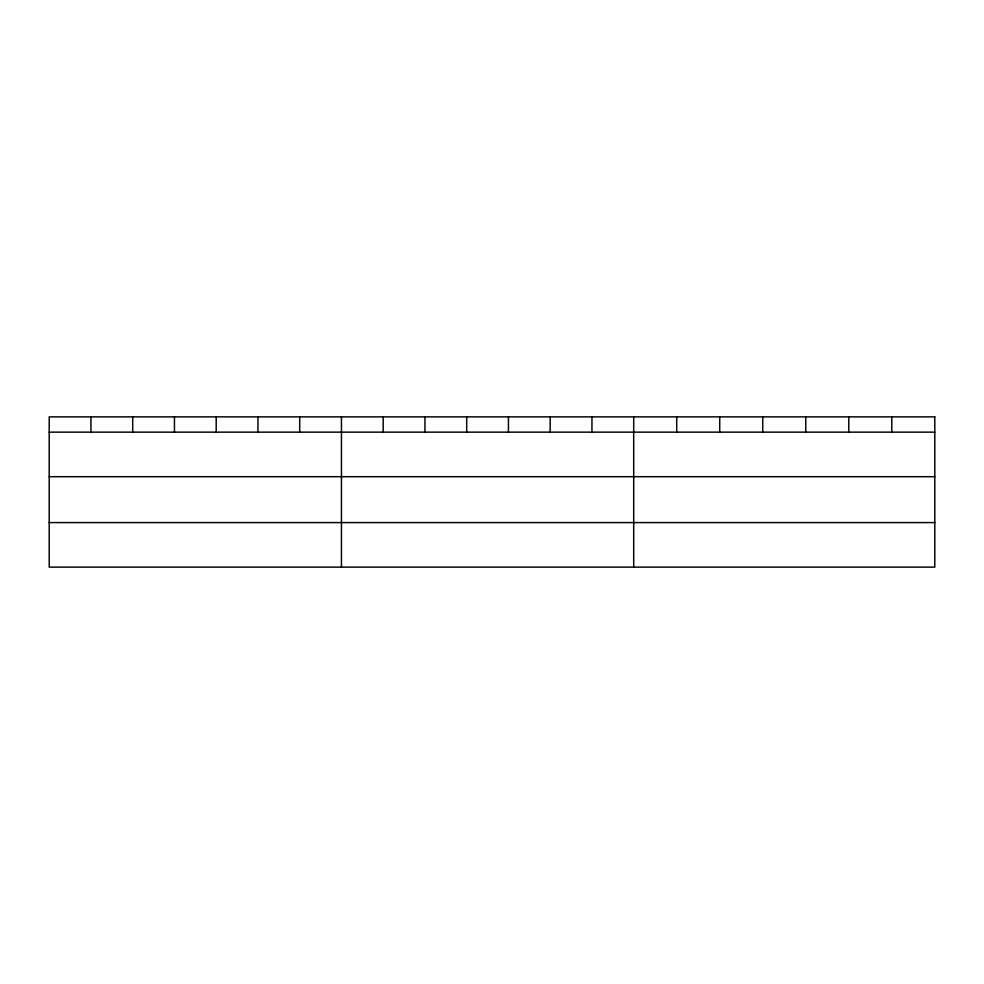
<?xml version="1.0" encoding="UTF-8"?>
<svg xmlns="http://www.w3.org/2000/svg" width="984" height="984" viewBox="0 0 984 984"><rect width="100%" height="100%" fill="white"/><g stroke="black" fill="none" stroke-linecap="round" stroke-linejoin="round"><path stroke-width="1.48" d="M49.2 432.148L934.8 432.148M49.2 476.699L934.8 476.699M49.2 522.59L934.8 522.59M891.787 416.872L891.787 432.148M848.774 416.872L848.774 432.148M805.761 416.872L805.761 432.148M762.735 416.872L762.735 432.148M719.722 416.872L719.722 432.148M676.709 416.872L676.709 432.148M633.696 416.872L633.696 567.128M591.95 416.872L591.95 432.148M550.191 416.872L550.191 432.148M508.445 416.872L508.445 432.148M466.699 416.872L466.699 432.148M424.953 416.872L424.953 432.148M383.194 416.872L383.194 432.148M341.448 416.872L341.448 567.128M299.702 416.872L299.702 432.148M257.943 416.872L257.943 432.148M216.197 416.872L216.197 432.148M174.451 416.872L174.451 432.148M132.705 416.872L132.705 432.148M90.946 416.872L90.946 432.148M934.8 416.872L49.2 416.872L49.2 567.128L934.8 567.128L934.8 416.872"/></g></svg>
